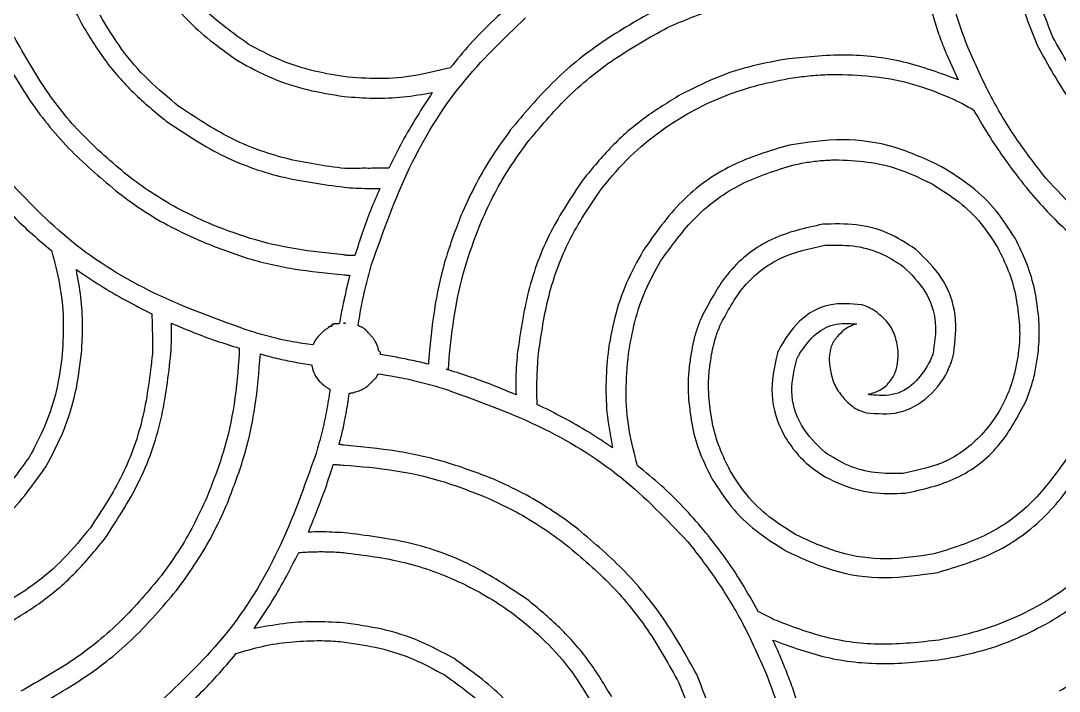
# Model space of a CAD drawing. Extents: x 0 to 371, y 0 to 260.
# Drawn here: x 171.87 to 214.87, y 94.83 to 122.59 of the extents above; entities that cross this region are included whole.
import ezdxf

# ---------------------------------------------------------------- set-up
doc = ezdxf.new("R2010")
doc.units = 0
doc.layers.add('Layer_1', color=7, linetype='CONTINUOUS')

msp = doc.modelspace()

# ---------------------------------------------------------------- linework, layer by layer
at = {"layer": 'Layer_1', "color": 7}
for points in [[(210.211456, 121.179373), (210.687912, 120.147395)], [(185.261041, 111.045625), (185.261041, 111.07198)], [(185.314268, 110.066873), (185.234686, 110.066873)], [(184.388226, 109.722709), (184.255934, 109.590417)], [(184.705519, 109.960937), (184.731875, 109.960937)], [(184.758746, 110.013647), (184.785101, 110.013647), (184.785101, 110.013647)], [(184.785101, 110.013647), (184.811456, 110.013647)], [(184.943748, 110.040002), (184.891037, 110.040002), (184.864166, 110.040002)], [(184.996458, 110.040002), (184.970103, 110.040002)], [(185.869789, 109.960937), (185.843434, 109.960937)], [(186.240309, 109.696353), (186.160728, 109.775419)], [(180.922287, 109.034895), (180.922287, 108.823022)], [(186.769476, 108.770312), (186.769476, 108.823022)], [(208.200726, 108.796667), (208.200726, 108.928959)], [(186.583958, 107.817915), (186.663539, 107.976562), (186.663539, 107.976562)], [(186.240309, 107.47375), (186.266664, 107.500105), (186.346246, 107.579687)], [(186.451666, 107.685623), (186.531248, 107.764689)], [(185.472914, 107.156457), (185.499269, 107.156457)]]:
    msp.add_lwpolyline(points, dxfattribs=at)
for points in [[(205.901123, 120.371672)], [(205.751779, 116.835452)], [(178.117291, 110.066873)], [(185.294114, 110.077726)], [(184.641959, 109.909777)], [(184.720505, 109.955253)], [(184.799571, 110.026567)], [(181.795103, 108.796667)], [(189.494375, 108.161564)], [(184.811456, 104.219169)], [(184.308644, 100.608019)], [(184.149482, 96.92349)]]:
    msp.add_lwpolyline(points, close=True, dxfattribs=at)
for points, knots in [([(212.777708, 132.50323), (212.5971, 131.241141), (212.237427, 128.727741), (212.622788, 124.958253), (213.527897, 122.665202), (213.968333, 121.549377)], [0, 0, 0, 0, 3.817741, 7.602876, 11.19059, 11.19059, 11.19059, 11.19059]), ([(214.603436, 121.919897), (214.175409, 123.022584), (213.294102, 125.293021), (212.973909, 129.023116), (213.371893, 131.499637), (213.571458, 132.741458)], [0, 0, 0, 0, 3.536436, 7.28153, 11.048228, 11.048228, 11.048228, 11.048228]), ([(176.529791, 126.973335), (176.771854, 126.156256), (177.254173, 124.528194), (178.794269, 122.411746), (180.188935, 121.41812), (180.895416, 120.91479)], [0, 0, 0, 0, 2.544135, 5.069289, 7.661578, 7.661578, 7.661578, 7.661578]), ([(181.292291, 121.628958), (180.649923, 122.08803), (179.377997, 122.997017), (177.977435, 124.931037), (177.524283, 126.415111), (177.297186, 127.158853)], [0, 0, 0, 0, 2.359118, 4.671187, 6.993908, 6.993908, 6.993908, 6.993908]), ([(211.084787, 121.496667), (210.879017, 122.051147), (210.459505, 123.181589), (210.040841, 124.985317), (209.89107, 126.231484), (209.814581, 126.867915)], [0, 0, 0, 0, 1.773057, 3.6148, 5.537175, 5.537175, 5.537175, 5.537175]), ([(172.931561, 126.761978), (173.026674, 126.263575), (173.216435, 125.269196), (173.698442, 123.824478), (174.157391, 122.924979), (174.38677, 122.475419)], [0, 0, 0, 0, 1.521336, 3.035266, 4.547924, 4.547924, 4.547924, 4.547924]), ([(198.649371, 122.316772), (199.31999, 122.603814), (200.694651, 123.192204), (202.938848, 123.675618), (204.488532, 123.760476), (205.274288, 123.803503)], [0, 0, 0, 0, 2.184858, 4.4786, 6.83788, 6.83788, 6.83788, 6.83788]), ([(192.299371, 123.375105), (191.984477, 123.100777), (191.349915, 122.547961), (190.46565, 121.636327), (189.924839, 120.979639), (189.653537, 120.650206)], [0, 0, 0, 0, 1.252549, 2.524089, 3.804093, 3.804093, 3.804093, 3.804093]), ([(198.252496, 123.084167), (197.464915, 122.645181), (195.901511, 121.773761), (193.829443, 120.075605), (192.699732, 118.725677), (192.140208, 118.057083)], [0, 0, 0, 0, 2.701966, 5.363601, 7.975465, 7.975465, 7.975465, 7.975465]), ([(209.497287, 123.34875), (209.562111, 123.09778), (209.690252, 122.60168), (209.929231, 121.877255), (210.117802, 121.41096), (210.211456, 121.179373)], [0, 0, 0, 0, 0.777492, 1.536895, 2.286196, 2.286196, 2.286196, 2.286196]), ([(178.435101, 119.035835), (177.997336, 119.393754), (177.128195, 120.104366), (176.02325, 121.385496), (175.444343, 122.340757), (175.154164, 122.819583)], [0, 0, 0, 0, 1.694336, 3.363942, 5.041931, 5.041931, 5.041931, 5.041931]), ([(186.398956, 112.500834), (186.880987, 113.861334), (187.814115, 116.495023), (189.949646, 120.013999), (191.851861, 121.831381), (192.775311, 122.713647)], [0, 0, 0, 0, 4.325799, 8.373986, 12.193383, 12.193383, 12.193383, 12.193383]), ([(174.38677, 122.475419), (174.698108, 121.962861), (175.319669, 120.93958), (176.513217, 119.577345), (177.439905, 118.812328), (177.905934, 118.427603)], [0, 0, 0, 0, 1.796894, 3.587356, 5.398685, 5.398685, 5.398685, 5.398685]), ([(192.828537, 117.527917), (193.361045, 118.168081), (194.434895, 119.459031), (196.416632, 121.066798), (197.902051, 121.898393), (198.649371, 122.316772)], [0, 0, 0, 0, 2.494016, 5.029417, 7.596492, 7.596492, 7.596492, 7.596492]), ([(176.3975, 116.099064), (175.758011, 116.636189), (174.471616, 117.716668), (172.858094, 119.692091), (172.026824, 121.17427), (171.608645, 121.919897)], [0, 0, 0, 0, 2.50184, 5.032695, 7.594725, 7.594725, 7.594725, 7.594725]), ([(219.392291, 116.099064), (218.752802, 116.636189), (217.466407, 117.716668), (215.852886, 119.692091), (215.021615, 121.17427), (214.603436, 121.919897)], [0, 0, 0, 0, 2.50184, 5.032695, 7.594725, 7.594725, 7.594725, 7.594725]), ([(170.894476, 121.576248), (171.333462, 120.788668), (172.204882, 119.225264), (173.903038, 117.153196), (175.252966, 116.023485), (175.921559, 115.46396)], [0, 0, 0, 0, 2.701966, 5.363601, 7.975465, 7.975465, 7.975465, 7.975465]), ([(185.234686, 120.279687), (184.775872, 120.359318), (183.856293, 120.51892), (182.52334, 120.965564), (181.701867, 121.408244), (181.292291, 121.628958)], [0, 0, 0, 0, 1.396029, 2.79799, 4.192053, 4.192053, 4.192053, 4.192053]), ([(214.312497, 116.072708), (213.887085, 116.623552), (213.032933, 117.729546), (211.94747, 119.548273), (211.374132, 120.843172), (211.084787, 121.496667)], [0, 0, 0, 0, 2.086879, 4.19008, 6.332929, 6.332929, 6.332929, 6.332929]), ([(213.968333, 121.549377), (214.407312, 120.761835), (215.278707, 119.19853), (216.97694, 117.126696), (218.326829, 115.997089), (218.995416, 115.437605)], [0, 0, 0, 0, 2.701851, 5.363294, 7.97507, 7.97507, 7.97507, 7.97507]), ([(180.895416, 120.91479), (181.348581, 120.671228), (182.255843, 120.183604), (183.73366, 119.703082), (184.751742, 119.540776), (185.261041, 119.459581)], [0, 0, 0, 0, 1.541296, 3.085767, 4.63181, 4.63181, 4.63181, 4.63181]), ([(203.490936, 120.993855), (202.992576, 120.898747), (201.998316, 120.709001), (200.553786, 120.226947), (199.654409, 119.768022), (199.204892, 119.538647)], [0, 0, 0, 0, 1.521205, 3.0349, 4.547437, 4.547437, 4.547437, 4.547437]), ([(210.687912, 120.147395), (209.941221, 120.423033), (208.431089, 120.980491), (205.971845, 121.268486), (204.327106, 121.086417), (203.490936, 120.993855)], [0, 0, 0, 0, 2.382509, 4.818465, 7.337572, 7.337572, 7.337572, 7.337572]), ([(189.653537, 120.650206), (189.172409, 120.528559), (188.210556, 120.285365), (186.719234, 120.157781), (185.729832, 120.239027), (185.234686, 120.279687)], [0, 0, 0, 0, 1.487392, 2.973535, 4.46235, 4.46235, 4.46235, 4.46235]), ([(195.844374, 115.543542), (196.201849, 115.982109), (196.911582, 116.852844), (198.19925, 117.945952), (199.536389, 118.813354), (200.902444, 119.458681), (202.25236, 119.92113), (203.183833, 120.107112), (203.649583, 120.200105)], [0, 0, 0, 0, 1.694336, 3.363942, 5.041931, 6.462934, 7.88643, 9.310004, 9.310004, 9.310004, 9.310004]), ([(203.649583, 120.200105), (203.901829, 120.23691), (204.402562, 120.309972), (205.154736, 120.367747), (205.653491, 120.37037), (205.901123, 120.371672)], [0, 0, 0, 0, 0.764628, 1.517857, 2.260617, 2.260617, 2.260617, 2.260617]), ([(205.901123, 120.371672), (206.434702, 120.343797), (207.490725, 120.28863), (209.037221, 119.949317), (209.9984, 119.551388), (210.476039, 119.353645)], [0, 0, 0, 0, 1.601448, 3.169478, 4.718378, 4.718378, 4.718378, 4.718378]), ([(185.261041, 119.459581), (185.668372, 119.427846), (186.482752, 119.364397), (187.70832, 119.416776), (188.511762, 119.551188), (188.912498, 119.618228)], [0, 0, 0, 0, 1.225051, 2.449256, 3.667467, 3.667467, 3.667467, 3.667467]), ([(188.912498, 119.618228), (188.695165, 119.287621), (188.257988, 118.622586), (187.653193, 117.582393), (187.294075, 116.859957), (187.113125, 116.495939)], [0, 0, 0, 0, 1.186835, 2.387384, 3.60669, 3.60669, 3.60669, 3.60669]), ([(199.204892, 119.538647), (198.692303, 119.227341), (197.668964, 118.605846), (196.306411, 117.412637), (195.541319, 116.485998), (195.156561, 116.019998)], [0, 0, 0, 0, 1.796934, 3.587419, 5.398736, 5.398736, 5.398736, 5.398736]), ([(210.476039, 119.353645), (210.571267, 119.307907), (210.761781, 119.216404), (211.040573, 119.059824), (211.227747, 118.956068), (211.322499, 118.903544)], [0, 0, 0, 0, 0.316841, 0.633879, 0.958911, 0.958911, 0.958911, 0.958911]), ([(185.287912, 116.469583), (184.466367, 116.583677), (182.82929, 116.811029), (180.486286, 117.67272), (179.117571, 118.5823), (178.435101, 119.035835)], [0, 0, 0, 0, 2.484451, 4.950719, 7.403415, 7.403415, 7.403415, 7.403415]), ([(211.322499, 118.903544), (211.549625, 118.512532), (212.002257, 117.733294), (212.765049, 116.621019), (213.321134, 115.919557), (213.598329, 115.569897)], [0, 0, 0, 0, 1.356262, 2.70286, 4.041263, 4.041263, 4.041263, 4.041263]), ([(177.905934, 118.427603), (178.634372, 117.942153), (180.096792, 116.967559), (182.613441, 116.051566), (184.374128, 115.819226), (185.261041, 115.702189)], [0, 0, 0, 0, 2.619892, 5.259724, 7.939254, 7.939254, 7.939254, 7.939254]), ([(192.140208, 118.057083), (191.888634, 117.709408), (191.379386, 117.005623), (190.714567, 115.872186), (190.342557, 115.071901), (190.155833, 114.67021)], [0, 0, 0, 0, 1.287007, 2.605232, 3.933695, 3.933695, 3.933695, 3.933695]), ([(190.949583, 114.300207), (191.125502, 114.682108), (191.475475, 115.441861), (192.104945, 116.522081), (192.588213, 117.193852), (192.828537, 117.527917)], [0, 0, 0, 0, 1.260981, 2.508592, 3.742754, 3.742754, 3.742754, 3.742754]), ([(203.702809, 117.448335), (202.884031, 117.206081), (201.252792, 116.723441), (199.129462, 115.18906), (198.142518, 113.789835), (197.643748, 113.08271)], [0, 0, 0, 0, 2.549794, 5.079918, 7.664968, 7.664968, 7.664968, 7.664968]), ([(209.999583, 116.549165), (209.355707, 116.852894), (208.060052, 117.464081), (205.875398, 117.76524), (204.432917, 117.554832), (203.702809, 117.448335)], [0, 0, 0, 0, 2.127579, 4.281279, 6.488593, 6.488593, 6.488593, 6.488593]), ([(198.357916, 112.633125), (198.821588, 113.274855), (199.737335, 114.542265), (201.664747, 115.948462), (203.145733, 116.401318), (203.887811, 116.62823)], [0, 0, 0, 0, 2.366487, 4.673792, 6.990994, 6.990994, 6.990994, 6.990994]), ([(203.887811, 116.62823), (204.094413, 116.67022), (204.505583, 116.753785), (205.129263, 116.823014), (205.544875, 116.831318), (205.751779, 116.835452)], [0, 0, 0, 0, 0.632289, 1.258348, 1.878993, 1.878993, 1.878993, 1.878993]), ([(205.751779, 116.835452), (206.201574, 116.811966), (207.096739, 116.765225), (208.405806, 116.427416), (209.204118, 116.031939), (209.602708, 115.83448)], [0, 0, 0, 0, 1.349252, 2.685235, 4.017437, 4.017437, 4.017437, 4.017437]), ([(213.042291, 113.585522), (212.793496, 113.973904), (212.28703, 114.764522), (211.243877, 115.768712), (210.419595, 116.285723), (209.999583, 116.549165)], [0, 0, 0, 0, 1.380479, 2.810201, 4.295596, 4.295596, 4.295596, 4.295596]), ([(181.424583, 109.722709), (180.064131, 110.206381), (177.431749, 111.142254), (173.92481, 113.282606), (172.114632, 115.180219), (171.238125, 116.099064)], [0, 0, 0, 0, 4.327075, 8.372602, 12.170448, 12.170448, 12.170448, 12.170448]), ([(179.625726, 114.220625), (179.24379, 114.396515), (178.483959, 114.746433), (177.403462, 115.37555), (176.731602, 115.858769), (176.3975, 116.099064)], [0, 0, 0, 0, 1.261043, 2.508744, 3.74294, 3.74294, 3.74294, 3.74294]), ([(187.113125, 116.495939), (186.902489, 116.49034), (186.487167, 116.479302), (185.878584, 116.486382), (185.48091, 116.475072), (185.287912, 116.469583)], [0, 0, 0, 0, 0.632081, 1.246304, 1.82548, 1.82548, 1.82548, 1.82548]), ([(185.261041, 115.702189), (185.422335, 115.687947), (185.748446, 115.659152), (186.243191, 115.649871), (186.575855, 115.64961), (186.743121, 115.649478)], [0, 0, 0, 0, 0.485622, 0.981857, 1.483696, 1.483696, 1.483696, 1.483696]), ([(195.156561, 116.019998), (194.677866, 115.306501), (193.71473, 113.870943), (192.803058, 111.399722), (192.556011, 109.668206), (192.431662, 108.796667)], [0, 0, 0, 0, 2.57145, 5.173763, 7.81106, 7.81106, 7.81106, 7.81106]), ([(209.602708, 115.83448), (209.980538, 115.599103), (210.720991, 115.137823), (211.656599, 114.241628), (212.107354, 113.534822), (212.328122, 113.188647)], [0, 0, 0, 0, 1.333712, 2.613745, 3.842465, 3.842465, 3.842465, 3.842465]), ([(224.419374, 109.722709), (223.060095, 110.206031), (220.435706, 111.139191), (216.948281, 113.26534), (215.169755, 115.159645), (214.312497, 116.072708)], [0, 0, 0, 0, 4.323942, 8.348332, 12.093101, 12.093101, 12.093101, 12.093101]), ([(170.603538, 115.569897), (170.858054, 115.274693), (171.370279, 114.680586), (172.222326, 113.851809), (172.834327, 113.340806), (173.143434, 113.08271)], [0, 0, 0, 0, 1.168937, 2.352526, 3.560394, 3.560394, 3.560394, 3.560394]), ([(175.921559, 115.46396), (176.268442, 115.207356), (176.967936, 114.68991), (178.10686, 114.033126), (178.90648, 113.664599), (179.307916, 113.479585)], [0, 0, 0, 0, 1.293676, 2.60872, 3.93451, 3.93451, 3.93451, 3.93451]), ([(186.743121, 115.649478), (186.613888, 115.353724), (186.352789, 114.756188), (186.009119, 113.828545), (185.811188, 113.19273), (185.711143, 112.871353)], [0, 0, 0, 0, 0.968143, 1.956017, 2.965688, 2.965688, 2.965688, 2.965688]), ([(193.304478, 108.796667), (193.423869, 109.608711), (193.661257, 111.223307), (194.503151, 113.532596), (195.3991, 114.875925), (195.844374, 115.543542)], [0, 0, 0, 0, 2.45932, 4.88989, 7.291338, 7.291338, 7.291338, 7.291338]), ([(213.598329, 115.569897), (213.852846, 115.274693), (214.36507, 114.680586), (215.217117, 113.851809), (215.829118, 113.340806), (216.138225, 113.08271)], [0, 0, 0, 0, 1.168937, 2.352526, 3.560394, 3.560394, 3.560394, 3.560394]), ([(190.155833, 114.67021), (189.92026, 114.061982), (189.442549, 112.828573), (188.993132, 110.860538), (188.851846, 109.508556), (188.780206, 108.823022)], [0, 0, 0, 0, 1.954953, 3.964393, 6.031377, 6.031377, 6.031377, 6.031377]), ([(185.234686, 112.897709), (184.573867, 112.967807), (183.272015, 113.105904), (181.381845, 113.530297), (180.203562, 113.993479), (179.625726, 114.220625)], [0, 0, 0, 0, 1.993065, 3.926454, 5.787037, 5.787037, 5.787037, 5.787037]), ([(189.626666, 108.796667), (189.698383, 109.440789), (189.840097, 110.713588), (190.278767, 112.563635), (190.728175, 113.727039), (190.949583, 114.300207)], [0, 0, 0, 0, 1.943386, 3.84017, 5.682105, 5.682105, 5.682105, 5.682105]), ([(205.078436, 114.167915), (204.353923, 114.00947), (202.91217, 113.69417), (201.087513, 112.286612), (200.399477, 110.970498), (200.051353, 110.304586)], [0, 0, 0, 0, 2.206894, 4.391638, 6.62917, 6.62917, 6.62917, 6.62917]), ([(208.914894, 113.135937), (208.541134, 113.377973), (207.789255, 113.864868), (206.451522, 114.206771), (205.540344, 114.180986), (205.078436, 114.167915)], [0, 0, 0, 0, 1.329611, 2.674722, 4.057669, 4.057669, 4.057669, 4.057669]), ([(214.021559, 110.27823), (213.977803, 110.662097), (213.890469, 111.428266), (213.553059, 112.543737), (213.213026, 113.237284), (213.042291, 113.585522)], [0, 0, 0, 0, 1.157468, 2.310219, 3.472746, 3.472746, 3.472746, 3.472746]), ([(173.143434, 113.08271), (173.266849, 112.616923), (173.514023, 111.684047), (173.667152, 110.239527), (173.617688, 109.27679), (173.59302, 108.796667)], [0, 0, 0, 0, 1.444352, 2.892737, 4.333651, 4.333651, 4.333651, 4.333651]), ([(179.307916, 113.479585), (179.922908, 113.234949), (181.175417, 112.736715), (183.180916, 112.275768), (184.562316, 112.144168), (185.261041, 112.077603)], [0, 0, 0, 0, 1.983616, 4.039886, 6.144507, 6.144507, 6.144507, 6.144507]), ([(197.643748, 113.08271), (197.399658, 112.640833), (196.912172, 111.758336), (196.440036, 110.314906), (196.168069, 108.895091), (196.078754, 107.51901), (196.129018, 106.203296), (196.291826, 105.34053), (196.373541, 104.907498)], [0, 0, 0, 0, 1.511541, 3.018784, 4.532059, 5.838216, 7.148624, 8.469087, 8.469087, 8.469087, 8.469087]), ([(200.818747, 109.960937), (201.121717, 110.537029), (201.719628, 111.673951), (203.290086, 112.896437), (204.534504, 113.161683), (205.158017, 113.294584)], [0, 0, 0, 0, 1.939308, 3.827231, 5.723082, 5.723082, 5.723082, 5.723082]), ([(205.158017, 113.294584), (205.549879, 113.304016), (206.322539, 113.322616), (207.455677, 113.033481), (208.094642, 112.624457), (208.412083, 112.421252)], [0, 0, 0, 0, 1.173205, 2.313288, 3.43889, 3.43889, 3.43889, 3.43889]), ([(210.502394, 108.823022), (210.560713, 109.350122), (210.678472, 110.414448), (210.10294, 111.999209), (209.313615, 112.754439), (208.914894, 113.135937)], [0, 0, 0, 0, 1.577662, 3.185635, 4.827022, 4.827022, 4.827022, 4.827022]), ([(212.328122, 113.188647), (212.481297, 112.877685), (212.786029, 112.259046), (213.081923, 111.258181), (213.161408, 110.571488), (213.201454, 110.22552)], [0, 0, 0, 0, 1.03879, 2.066605, 3.11024, 3.11024, 3.11024, 3.11024]), ([(185.711143, 112.871353), (185.658216, 112.87141), (185.5523, 112.871523), (185.392953, 112.87641), (185.28754, 112.890596), (185.234686, 112.897709)], [0, 0, 0, 0, 0.158806, 0.317802, 0.47769, 0.47769, 0.47769, 0.47769]), ([(174.38677, 108.823022), (174.409818, 109.210588), (174.455824, 109.984216), (174.381506, 111.146899), (174.244124, 111.908196), (174.175413, 112.28896)], [0, 0, 0, 0, 1.164036, 2.323554, 3.483782, 3.483782, 3.483782, 3.483782]), ([(174.175413, 112.28896), (174.501897, 112.069215), (175.163481, 111.623924), (176.203585, 111.010077), (176.931083, 110.646642), (177.297186, 110.463748)], [0, 0, 0, 0, 1.180529, 2.392212, 3.619687, 3.619687, 3.619687, 3.619687]), ([(185.843434, 109.960937), (185.885723, 110.243843), (185.970798, 110.812974), (186.167892, 111.658446), (186.321686, 112.21913), (186.398956, 112.500834)], [0, 0, 0, 0, 0.857836, 1.725739, 2.602112, 2.602112, 2.602112, 2.602112]), ([(197.034999, 108.796667), (197.112698, 109.24425), (197.268022, 110.138999), (197.701494, 111.438554), (198.139081, 112.234885), (198.357916, 112.633125)], [0, 0, 0, 0, 1.361992, 2.72271, 4.08394, 4.08394, 4.08394, 4.08394]), ([(208.412083, 112.421252), (208.740596, 112.0965), (209.39338, 111.451189), (209.848201, 110.102903), (209.701919, 109.211255), (209.629579, 108.770312)], [0, 0, 0, 0, 1.374335, 2.730929, 4.058141, 4.058141, 4.058141, 4.058141]), ([(185.261041, 112.077603), (185.287349, 112.070496), (185.339373, 112.056442), (185.419808, 112.051395), (185.472816, 112.051297), (185.499269, 112.051248)], [0, 0, 0, 0, 0.081549, 0.161265, 0.240673, 0.240673, 0.240673, 0.240673]), ([(185.499269, 112.051248), (185.467224, 111.943198), (185.402449, 111.724793), (185.335178, 111.386537), (185.285888, 111.159881), (185.261041, 111.045625)], [0, 0, 0, 0, 0.337921, 0.683047, 1.033869, 1.033869, 1.033869, 1.033869]), ([(185.261041, 111.07198), (185.236434, 110.959798), (185.187797, 110.738074), (185.128514, 110.402454), (185.093615, 110.17927), (185.076039, 110.066873)], [0, 0, 0, 0, 0.344516, 0.680921, 1.022214, 1.022214, 1.022214, 1.022214]), ([(206.692291, 110.833752), (206.234287, 110.873897), (205.307058, 110.955172), (203.993298, 110.21629), (203.50451, 109.384048), (203.252708, 108.955314)], [0, 0, 0, 0, 1.356337, 2.745907, 4.222353, 4.222353, 4.222353, 4.222353]), ([(207.248329, 110.569169), (207.191051, 110.604763), (207.073651, 110.677719), (206.887947, 110.768209), (206.756541, 110.812229), (206.692291, 110.833752)], [0, 0, 0, 0, 0.202266, 0.414576, 0.617704, 0.617704, 0.617704, 0.617704]), ([(208.200726, 108.928959), (208.163971, 109.15516), (208.092543, 109.594754), (207.750146, 110.174378), (207.414306, 110.438591), (207.248329, 110.569169)], [0, 0, 0, 0, 0.68361, 1.328513, 1.958661, 1.958661, 1.958661, 1.958661]), ([(177.297186, 110.463748), (177.304301, 110.278545), (177.318527, 109.908213), (177.323365, 109.352367), (177.323483, 108.981891), (177.323541, 108.796667)], [0, 0, 0, 0, 0.555989, 1.111756, 1.667435, 1.667435, 1.667435, 1.667435]), ([(178.090936, 108.823022), (178.098059, 108.957922), (178.112506, 109.231536), (178.117088, 109.64637), (178.117223, 109.926066), (178.117291, 110.066873)], [0, 0, 0, 0, 0.405221, 0.8219, 1.244335, 1.244335, 1.244335, 1.244335]), ([(178.117291, 110.066873), (178.419422, 109.93793), (179.026472, 109.678854), (179.962297, 109.33366), (180.600571, 109.135019), (180.922287, 109.034895)], [0, 0, 0, 0, 0.985399, 1.979893, 2.990599, 2.990599, 2.990599, 2.990599]), ([(185.076039, 110.066873), (185.067, 110.065097), (185.048218, 110.061406), (185.024279, 110.04547), (185.005498, 110.041779), (184.996458, 110.040002)], [0, 0, 0, 0, 0.027412, 0.056953, 0.084365, 0.084365, 0.084365, 0.084365]), ([(185.234686, 110.066873), (185.241359, 110.067783), (185.254887, 110.069628), (185.273757, 110.077931), (185.287424, 110.077794), (185.294114, 110.077726)], [0, 0, 0, 0, 0.020149, 0.040847, 0.060698, 0.060698, 0.060698, 0.060698]), ([(185.294114, 110.077726), (185.296373, 110.07718), (185.301101, 110.076035), (185.308068, 110.072431), (185.312115, 110.068803), (185.314268, 110.066873)], [0, 0, 0, 0, 0.006958, 0.014564, 0.023215, 0.023215, 0.023215, 0.023215]), ([(200.051353, 110.304586), (199.986101, 110.144378), (199.85606, 109.825101), (199.718658, 109.327494), (199.658227, 108.990767), (199.628122, 108.823022)], [0, 0, 0, 0, 0.518626, 1.033569, 1.544746, 1.544746, 1.544746, 1.544746]), ([(204.126039, 108.823022), (204.304807, 109.077132), (204.662962, 109.586234), (205.513478, 110.107188), (206.155633, 110.062593), (206.480934, 110.040002)], [0, 0, 0, 0, 0.929904, 1.863034, 2.821039, 2.821039, 2.821039, 2.821039]), ([(213.201454, 110.22552), (213.213906, 110.06718), (213.238641, 109.75266), (213.222358, 109.283526), (213.190393, 108.975414), (213.174583, 108.823022)], [0, 0, 0, 0, 0.476166, 0.945834, 1.405464, 1.405464, 1.405464, 1.405464]), ([(213.995204, 108.823022), (214.009388, 108.981977), (214.037893, 109.301398), (214.042392, 109.787511), (214.02856, 110.113326), (214.021559, 110.27823)], [0, 0, 0, 0, 0.478603, 0.961761, 1.456911, 1.456911, 1.456911, 1.456911]), ([(183.964996, 109.167187), (183.682165, 109.207859), (183.113261, 109.289671), (182.264573, 109.475841), (181.705938, 109.64002), (181.424583, 109.722709)], [0, 0, 0, 0, 0.857041, 1.723912, 2.603523, 2.603523, 2.603523, 2.603523]), ([(184.731875, 109.960937), (184.731003, 109.960804), (184.72937, 109.960554), (184.727856, 109.95882), (184.722092, 109.956343), (184.738998, 109.960977), (184.74548, 109.96012), (184.769996, 109.963737), (184.739456, 109.941858), (184.726649, 109.935447), (184.701833, 109.92845), (184.707138, 109.944887), (184.711696, 109.951009), (184.726656, 109.958519), (184.705569, 109.94582), (184.697073, 109.936427), (184.676035, 109.937155), (184.666277, 109.921036), (184.653485, 109.912326), (184.628813, 109.907758), (184.602408, 109.879102), (184.562079, 109.852511), (184.517338, 109.82762), (184.472973, 109.797346), (184.435859, 109.753843), (184.404169, 109.733129), (184.388226, 109.722709)], [0, 0, 0, 0, 0.002528, 0.004739, 0.007026, 0.017347, 0.028552, 0.040315, 0.067388, 0.082838, 0.10254, 0.112645, 0.121049, 0.129801, 0.144671, 0.159505, 0.17682, 0.197974, 0.211529, 0.222304, 0.271971, 0.321434, 0.36846, 0.425321, 0.481486, 0.538347, 0.538347, 0.538347, 0.538347]), ([(184.641959, 109.909777), (184.646269, 109.912733), (184.654872, 109.918632), (184.664451, 109.926928), (184.688577, 109.937308), (184.65728, 109.934538), (184.646335, 109.926509), (184.616504, 109.906155), (184.632632, 109.907971), (184.637463, 109.908908), (184.640505, 109.909496), (184.641959, 109.909777)], [0, 0, 0, 0, 0.015207, 0.03035, 0.044749, 0.064324, 0.079664, 0.106732, 0.113209, 0.11801, 0.122403, 0.122403, 0.122403, 0.122403]), ([(184.811456, 110.013647), (184.800685, 110.006387), (184.778336, 109.991323), (184.738639, 109.983261), (184.716291, 109.968197), (184.705519, 109.960937)], [0, 0, 0, 0, 0.038651, 0.080194, 0.118845, 0.118845, 0.118845, 0.118845]), ([(184.720505, 109.955253), (184.721079, 109.955569), (184.722226, 109.9562), (184.723524, 109.957111), (184.726767, 109.95821), (184.72354, 109.957096), (184.722274, 109.956132), (184.721094, 109.955546), (184.720505, 109.955253)], [0, 0, 0, 0, 0.001894, 0.003791, 0.005792, 0.007772, 0.009679, 0.01158, 0.01158, 0.01158, 0.01158]), ([(184.785101, 110.013647), (184.787134, 110.015627), (184.790573, 110.018978), (184.795009, 110.022815), (184.804654, 110.030294), (184.782688, 110.01895), (184.772674, 110.015432), (184.763231, 110.014222), (184.758746, 110.013647)], [0, 0, 0, 0, 0.008321, 0.014079, 0.019406, 0.035298, 0.049558, 0.062457, 0.062457, 0.062457, 0.062457]), ([(184.864166, 110.040002), (184.859174, 110.039773), (184.849865, 110.039346), (184.836984, 110.035402), (184.821328, 110.031498), (184.807813, 110.020703), (184.793883, 110.015805), (184.786987, 110.01411), (184.785101, 110.013647)], [0, 0, 0, 0, 0.014918, 0.027815, 0.040307, 0.062921, 0.078405, 0.084233, 0.084233, 0.084233, 0.084233]), ([(184.799571, 110.026567), (184.802153, 110.027306), (184.807618, 110.028869), (184.816123, 110.030018), (184.823918, 110.030643), (184.829141, 110.034386), (184.833467, 110.036261), (184.843099, 110.043382), (184.820598, 110.038785), (184.810218, 110.035233), (184.803214, 110.029532), (184.799571, 110.026567)], [0, 0, 0, 0, 0.008038, 0.01701, 0.025866, 0.030876, 0.035575, 0.041256, 0.057178, 0.069526, 0.08291, 0.08291, 0.08291, 0.08291]), ([(184.970103, 110.040002), (184.96379, 110.039675), (184.954564, 110.039196), (184.942567, 110.023731), (184.94332, 110.034112), (184.943748, 110.040002)], [0, 0, 0, 0, 0.0195, 0.028497, 0.040294, 0.040294, 0.040294, 0.040294]), ([(186.002081, 109.907711), (185.98638, 109.909248), (185.955637, 109.912259), (185.913521, 109.936977), (185.885134, 109.95253), (185.869789, 109.960937)], [0, 0, 0, 0, 0.046733, 0.091501, 0.144175, 0.144175, 0.144175, 0.144175]), ([(186.160728, 109.775419), (186.158922, 109.7826), (186.155075, 109.7979), (186.130062, 109.809612), (186.106191, 109.829428), (186.08009, 109.856713), (186.045209, 109.884273), (186.017411, 109.899379), (186.002081, 109.907711)], [0, 0, 0, 0, 0.021163, 0.045091, 0.077242, 0.115323, 0.157815, 0.210066, 0.210066, 0.210066, 0.210066]), ([(186.266664, 109.669998), (186.259741, 109.671248), (186.247785, 109.673408), (186.24122, 109.68705), (186.240532, 109.694077), (186.240309, 109.696353)], [0, 0, 0, 0, 0.019808, 0.034209, 0.041108, 0.041108, 0.041108, 0.041108]), ([(186.531248, 109.352189), (186.504638, 109.38762), (186.45068, 109.459465), (186.364523, 109.567368), (186.299872, 109.635172), (186.266664, 109.669998)], [0, 0, 0, 0, 0.132946, 0.269579, 0.413872, 0.413872, 0.413872, 0.413872]), ([(200.474583, 108.770312), (200.50267, 108.908837), (200.558087, 109.182157), (200.669033, 109.581661), (200.769153, 109.835297), (200.818747, 109.960937)], [0, 0, 0, 0, 0.424009, 0.8366, 1.2416, 1.2416, 1.2416, 1.2416]), ([(206.480934, 110.040002), (206.369767, 110.003203), (206.147325, 109.929568), (205.863394, 109.718268), (205.710101, 109.54446), (205.633958, 109.458125)], [0, 0, 0, 0, 0.349447, 0.699231, 1.044459, 1.044459, 1.044459, 1.044459]), ([(184.255934, 109.590417), (184.21511, 109.55153), (184.132518, 109.472857), (184.043693, 109.323415), (183.991444, 109.219691), (183.964996, 109.167187)], [0, 0, 0, 0, 0.168378, 0.340647, 0.517242, 0.517242, 0.517242, 0.517242]), ([(186.689894, 108.928959), (186.679544, 108.979623), (186.659253, 109.078945), (186.60474, 109.221183), (186.555851, 109.308331), (186.531248, 109.352189)], [0, 0, 0, 0, 0.154947, 0.303756, 0.454516, 0.454516, 0.454516, 0.454516]), ([(205.633958, 109.458125), (205.586496, 109.395309), (205.492945, 109.271494), (205.405516, 109.052556), (205.38151, 108.900096), (205.369374, 108.823022)], [0, 0, 0, 0, 0.235411, 0.464016, 0.697737, 0.697737, 0.697737, 0.697737]), ([(173.59302, 108.796667), (173.526101, 108.296084), (173.392285, 107.295085), (172.927088, 105.845331), (172.453726, 104.955089), (172.217393, 104.510623)], [0, 0, 0, 0, 1.513325, 3.026145, 4.534517, 4.534517, 4.534517, 4.534517]), ([(172.905206, 104.113748), (173.164405, 104.601803), (173.682783, 105.577874), (174.181664, 107.172692), (174.318286, 108.271987), (174.38677, 108.823022)], [0, 0, 0, 0, 1.655627, 3.311125, 4.974999, 4.974999, 4.974999, 4.974999]), ([(177.323541, 108.796667), (177.22374, 107.931942), (177.025274, 106.212328), (176.165784, 103.746511), (175.225237, 102.313278), (174.757289, 101.600207)], [0, 0, 0, 0, 2.607258, 5.184858, 7.737083, 7.737083, 7.737083, 7.737083]), ([(175.339166, 101.12375), (175.840304, 101.889116), (176.845796, 103.424758), (177.777581, 106.05952), (177.986101, 107.89847), (178.090936, 108.823022)], [0, 0, 0, 0, 2.738161, 5.49389, 8.280221, 8.280221, 8.280221, 8.280221]), ([(180.922287, 108.823022), (180.864782, 108.120171), (180.751445, 106.73494), (180.307859, 104.719602), (179.815186, 103.462688), (179.5725, 102.843542)], [0, 0, 0, 0, 2.114459, 4.167329, 6.160255, 6.160255, 6.160255, 6.160255]), ([(180.393121, 102.526248), (180.644716, 103.176311), (181.156371, 104.498309), (181.617858, 106.611), (181.735586, 108.062741), (181.795103, 108.796667)], [0, 0, 0, 0, 2.089056, 4.248405, 6.456223, 6.456223, 6.456223, 6.456223]), ([(181.795103, 108.796667), (182.026265, 108.731254), (182.489209, 108.600253), (183.197733, 108.45855), (183.673708, 108.384245), (183.911769, 108.347082)], [0, 0, 0, 0, 0.720478, 1.442882, 2.165737, 2.165737, 2.165737, 2.165737]), ([(186.769476, 108.823022), (186.767138, 108.832498), (186.761345, 108.855976), (186.728964, 108.889041), (186.704496, 108.91404), (186.689894, 108.928959)], [0, 0, 0, 0, 0.028863, 0.071509, 0.134625, 0.134625, 0.134625, 0.134625]), ([(188.780206, 108.823022), (188.778641, 108.772363), (188.775568, 108.672887), (188.758489, 108.523572), (188.755416, 108.424096), (188.753851, 108.373437)], [0, 0, 0, 0, 0.151991, 0.298453, 0.450443, 0.450443, 0.450443, 0.450443]), ([(189.576022, 108.136243), (189.582528, 108.212114), (189.595365, 108.361824), (189.605215, 108.582483), (189.619634, 108.726449), (189.626666, 108.796667)], [0, 0, 0, 0, 0.22843, 0.450745, 0.662413, 0.662413, 0.662413, 0.662413]), ([(192.431662, 108.796667), (192.41581, 108.611235), (192.383975, 108.238851), (192.362424, 107.673658), (192.373063, 107.294647), (192.378436, 107.10323)], [0, 0, 0, 0, 0.558305, 1.121186, 1.695539, 1.695539, 1.695539, 1.695539]), ([(193.251767, 106.706355), (193.24637, 106.94187), (193.235662, 107.409057), (193.256917, 108.106408), (193.288661, 108.567116), (193.304478, 108.796667)], [0, 0, 0, 0, 0.706631, 1.40173, 2.091998, 2.091998, 2.091998, 2.091998]), ([(197.405519, 104.166459), (197.276742, 104.667558), (197.018539, 105.672278), (196.89214, 107.23667), (196.987281, 108.275587), (197.034999, 108.796667)], [0, 0, 0, 0, 1.550462, 3.108724, 4.676749, 4.676749, 4.676749, 4.676749]), ([(199.628122, 108.823022), (199.596404, 108.617656), (199.532315, 108.202705), (199.490141, 107.565141), (199.511412, 107.135728), (199.522186, 106.918228)], [0, 0, 0, 0, 0.623305, 1.259418, 1.912297, 1.912297, 1.912297, 1.912297]), ([(203.199997, 108.823022), (203.074258, 108.250865), (202.820962, 107.098278), (203.388932, 105.349188), (204.473554, 104.08149), (205.796195, 103.361354), (207.114395, 102.990726), (208.028506, 103.015826), (208.491664, 103.028544)], [0, 0, 0, 0, 1.731203, 3.487438, 5.285215, 6.609014, 7.955642, 9.338713, 9.338713, 9.338713, 9.338713]), ([(203.252708, 108.955314), (203.245472, 108.944184), (203.229432, 108.919512), (203.220589, 108.871906), (203.207183, 108.840081), (203.199997, 108.823022)], [0, 0, 0, 0, 0.039476, 0.087505, 0.142997, 0.142997, 0.142997, 0.142997]), ([(204.020103, 108.63802), (204.036077, 108.657331), (204.067752, 108.695623), (204.097465, 108.761029), (204.116878, 108.803146), (204.126039, 108.823022)], [0, 0, 0, 0, 0.074841, 0.148401, 0.214136, 0.214136, 0.214136, 0.214136]), ([(205.369374, 108.823022), (205.362264, 108.787882), (205.34814, 108.718077), (205.343177, 108.611531), (205.343072, 108.540977), (205.343019, 108.505728)], [0, 0, 0, 0, 0.107401, 0.213354, 0.319138, 0.319138, 0.319138, 0.319138]), ([(206.877809, 106.362707), (207.337864, 106.321716), (208.269248, 106.238729), (209.550598, 106.990968), (210.166053, 107.842921), (210.391289, 108.427022), (210.450983, 108.621961), (210.484989, 108.754953), (210.502394, 108.823022)], [0, 0, 0, 0, 1.356337, 2.745907, 4.222353, 4.421742, 4.622772, 4.833539, 4.833539, 4.833539, 4.833539]), ([(207.697914, 107.47375), (207.805973, 107.593758), (208.023851, 107.835729), (208.172969, 108.310811), (208.19148, 108.634829), (208.200726, 108.796667)], [0, 0, 0, 0, 0.479683, 0.967182, 1.45365, 1.45365, 1.45365, 1.45365]), ([(213.174583, 108.823022), (213.145087, 108.63362), (213.086835, 108.259574), (212.944405, 107.710898), (212.609788, 106.745373), (211.823289, 105.480347), (210.286767, 104.244691), (209.03785, 103.981191), (208.412083, 103.849165)], [0, 0, 0, 0, 0.574762, 1.135089, 1.697845, 3.637153, 5.525076, 7.420927, 7.420927, 7.420927, 7.420927]), ([(213.518747, 106.891873), (213.592997, 107.098744), (213.742366, 107.514909), (213.899854, 108.162167), (213.963404, 108.602618), (213.995204, 108.823022)], [0, 0, 0, 0, 0.659073, 1.325861, 1.993726, 1.993726, 1.993726, 1.993726]), ([(183.911769, 108.347082), (183.937712, 108.236574), (183.989064, 108.017826), (184.167361, 107.725805), (184.331953, 107.57554), (184.414581, 107.500105)], [0, 0, 0, 0, 0.339026, 0.671095, 1.005852, 1.005852, 1.005852, 1.005852]), ([(188.753851, 108.373437), (188.533615, 108.424538), (188.094337, 108.526462), (187.432605, 108.658893), (186.990164, 108.733232), (186.769476, 108.770312)], [0, 0, 0, 0, 0.678238, 1.352795, 2.024117, 2.024117, 2.024117, 2.024117]), ([(200.369162, 106.918228), (200.35835, 107.127257), (200.336912, 107.541704), (200.379678, 108.161664), (200.442966, 108.567546), (200.474583, 108.770312)], [0, 0, 0, 0, 0.62747, 1.244106, 1.859682, 1.859682, 1.859682, 1.859682]), ([(205.158017, 104.72198), (204.803368, 105.071996), (204.100346, 105.765831), (203.667727, 107.240463), (203.903871, 108.177034), (204.020103, 108.63802)], [0, 0, 0, 0, 1.480055, 2.933911, 4.343136, 4.343136, 4.343136, 4.343136]), ([(205.343019, 108.505728), (205.366215, 108.301224), (205.412779, 107.890685), (205.648556, 107.305486), (205.921696, 106.993833), (206.057704, 106.838647)], [0, 0, 0, 0, 0.616292, 1.237194, 1.853007, 1.853007, 1.853007, 1.853007]), ([(209.523642, 108.505728), (209.351534, 108.214675), (209.005375, 107.62928), (208.092145, 107.020146), (207.390259, 107.075386), (207.036456, 107.10323)], [0, 0, 0, 0, 1.011101, 2.033623, 3.072952, 3.072952, 3.072952, 3.072952]), ([(209.629579, 108.770312), (209.618777, 108.74144), (209.596277, 108.6813), (209.556944, 108.59474), (209.534444, 108.5346), (209.523642, 108.505728)], [0, 0, 0, 0, 0.092457, 0.192584, 0.28504, 0.28504, 0.28504, 0.28504]), ([(186.663539, 107.976562), (186.95504, 107.928769), (187.540663, 107.832754), (188.415885, 107.64156), (188.992772, 107.476975), (189.283017, 107.394169)], [0, 0, 0, 0, 0.886111, 1.780192, 2.685512, 2.685512, 2.685512, 2.685512]), ([(189.494375, 108.161564), (189.499741, 108.161218), (189.510693, 108.160512), (189.52381, 108.157034), (189.549813, 108.143179), (189.523173, 108.152774), (189.510471, 108.156642), (189.499747, 108.159921), (189.494375, 108.161564)], [0, 0, 0, 0, 0.015557, 0.031752, 0.049397, 0.06565, 0.081845, 0.098105, 0.098105, 0.098105, 0.098105]), ([(192.378436, 107.10323), (192.075822, 107.230278), (191.46733, 107.485744), (190.534691, 107.837134), (189.896988, 108.0361), (189.576022, 108.136243)], [0, 0, 0, 0, 0.984598, 1.979815, 2.988316, 2.988316, 2.988316, 2.988316]), ([(184.414581, 107.500105), (184.432538, 107.48948), (184.469404, 107.467667), (184.518085, 107.426014), (184.565939, 107.401438), (184.598559, 107.373896), (184.625559, 107.360651), (184.653122, 107.350641), (184.653441, 107.332012), (184.660413, 107.318578), (184.672288, 107.316378), (184.679164, 107.315103)], [0, 0, 0, 0, 0.062524, 0.128366, 0.19089, 0.223828, 0.253674, 0.286612, 0.293511, 0.307912, 0.32772, 0.32772, 0.32772, 0.32772]), ([(186.346246, 107.579687), (186.353348, 107.581551), (186.36848, 107.585522), (186.380719, 107.609417), (186.393047, 107.63431), (186.421955, 107.637476), (186.432367, 107.663822), (186.444637, 107.677683), (186.451666, 107.685623)], [0, 0, 0, 0, 0.021039, 0.044824, 0.076893, 0.097982, 0.121971, 0.154147, 0.154147, 0.154147, 0.154147]), ([(186.531248, 107.764689), (186.539258, 107.771657), (186.55323, 107.783811), (186.578317, 107.795417), (186.582156, 107.810728), (186.583958, 107.817915)], [0, 0, 0, 0, 0.032151, 0.056079, 0.077242, 0.077242, 0.077242, 0.077242]), ([(184.679164, 107.315103), (184.631593, 107.017383), (184.536648, 106.423171), (184.345307, 105.539131), (184.180129, 104.959814), (184.097287, 104.66927)], [0, 0, 0, 0, 0.904414, 1.805094, 2.711298, 2.711298, 2.711298, 2.711298]), ([(185.049684, 105.03979), (185.07605, 105.136703), (185.128644, 105.330029), (185.202598, 105.620267), (185.27008, 105.953882), (185.339126, 106.326912), (185.415403, 106.740678), (185.453685, 107.017439), (185.472914, 107.156457)], [0, 0, 0, 0, 0.301317, 0.601076, 0.898296, 1.322173, 1.739285, 2.160255, 2.160255, 2.160255, 2.160255]), ([(185.499269, 107.156457), (185.510025, 107.163531), (185.532002, 107.177987), (185.569806, 107.182937), (185.603281, 107.181068), (185.632971, 107.188521), (185.657012, 107.203734), (185.675755, 107.2074), (185.684787, 107.209167)], [0, 0, 0, 0, 0.038178, 0.078011, 0.11137, 0.138748, 0.168181, 0.195559, 0.195559, 0.195559, 0.195559]), ([(185.684787, 107.209167), (185.752931, 107.228338), (185.886638, 107.265955), (186.076454, 107.35177), (186.185752, 107.433136), (186.240309, 107.47375)], [0, 0, 0, 0, 0.212296, 0.416551, 0.620123, 0.620123, 0.620123, 0.620123]), ([(189.283017, 107.394169), (190.643518, 106.912138), (193.277207, 105.97901), (196.796183, 103.843479), (198.613565, 101.941263), (199.495831, 101.017814)], [0, 0, 0, 0, 4.325799, 8.373986, 12.193383, 12.193383, 12.193383, 12.193383]), ([(206.956874, 107.129586), (207.04514, 107.150898), (207.222606, 107.193749), (207.477261, 107.304994), (207.624117, 107.41731), (207.697914, 107.47375)], [0, 0, 0, 0, 0.272258, 0.547403, 0.825325, 0.825325, 0.825325, 0.825325]), ([(207.036456, 107.10323), (207.027422, 107.104969), (207.008678, 107.108577), (206.984653, 107.124239), (206.965908, 107.127847), (206.956874, 107.129586)], [0, 0, 0, 0, 0.027378, 0.056812, 0.08419, 0.08419, 0.08419, 0.08419]), ([(196.373541, 104.907498), (196.04731, 105.12544), (195.386941, 105.566606), (194.343458, 106.16587), (193.617563, 106.525254), (193.251767, 106.706355)], [0, 0, 0, 0, 1.176783, 2.382084, 3.606448, 3.606448, 3.606448, 3.606448]), ([(199.522186, 106.918228), (199.564282, 106.534564), (199.648271, 105.769079), (199.975705, 104.648989), (200.325381, 103.95858), (200.501454, 103.610937)], [0, 0, 0, 0, 1.156641, 2.307721, 3.475184, 3.475184, 3.475184, 3.475184]), ([(201.241978, 103.954586), (201.088789, 104.267566), (200.783964, 104.890355), (200.490663, 105.891717), (200.409643, 106.576225), (200.369162, 106.918228)], [0, 0, 0, 0, 1.044206, 2.07783, 3.109942, 3.109942, 3.109942, 3.109942]), ([(206.057704, 106.838647), (206.137895, 106.765123), (206.295429, 106.620686), (206.573755, 106.456269), (206.775976, 106.394042), (206.877809, 106.362707)], [0, 0, 0, 0, 0.325917, 0.640255, 0.959117, 0.959117, 0.959117, 0.959117]), ([(208.491664, 103.028544), (209.216177, 103.186989), (210.65793, 103.502289), (212.482587, 104.909847), (213.170623, 106.225961), (213.518747, 106.891873)], [0, 0, 0, 0, 2.206894, 4.391638, 6.62917, 6.62917, 6.62917, 6.62917]), ([(185.261041, 105.012919), (185.23707, 105.020019), (185.191677, 105.033465), (185.120245, 105.039828), (185.073824, 105.039803), (185.049684, 105.03979)], [0, 0, 0, 0, 0.074817, 0.141677, 0.21412, 0.21412, 0.21412, 0.21412]), ([(191.452394, 103.610937), (190.806708, 103.855274), (189.497063, 104.350863), (187.414189, 104.815177), (185.984261, 104.9465), (185.261041, 105.012919)], [0, 0, 0, 0, 2.069378, 4.197319, 6.374975, 6.374975, 6.374975, 6.374975]), ([(172.217393, 104.510623), (171.753716, 103.86886), (170.837949, 102.60137), (168.910617, 101.194895), (167.429584, 100.741953), (166.687498, 100.515002)], [0, 0, 0, 0, 2.366591, 4.674042, 6.99129, 6.99129, 6.99129, 6.99129]), ([(184.097287, 104.66927), (183.615221, 103.308762), (182.682016, 100.675031), (180.546198, 97.156124), (178.643901, 95.338727), (177.720416, 94.456457)], [0, 0, 0, 0, 4.325848, 8.374167, 12.193656, 12.193656, 12.193656, 12.193656]), ([(208.412083, 103.849165), (208.019959, 103.841364), (207.246345, 103.825972), (206.118519, 104.124587), (205.476124, 104.524131), (205.158017, 104.72198)], [0, 0, 0, 0, 1.173349, 2.314883, 3.434662, 3.434662, 3.434662, 3.434662]), ([(215.212184, 104.510623), (214.753107, 103.868221), (213.844101, 102.596216), (211.910161, 101.195375), (210.426039, 100.742137), (209.682289, 100.515002)], [0, 0, 0, 0, 2.359222, 4.671437, 6.994204, 6.994204, 6.994204, 6.994204]), ([(166.846145, 99.748123), (167.663263, 99.990192), (169.291426, 100.472532), (171.408102, 102.012548), (172.401834, 103.40726), (172.905206, 104.113748)], [0, 0, 0, 0, 2.544261, 5.069616, 7.661989, 7.661989, 7.661989, 7.661989]), ([(183.779478, 101.414689), (183.903145, 101.71732), (184.152434, 102.327364), (184.50788, 103.258775), (184.709725, 103.897334), (184.811456, 104.219169)], [0, 0, 0, 0, 0.980809, 1.977119, 2.989509, 2.989509, 2.989509, 2.989509]), ([(184.811456, 104.219169), (184.864073, 104.217593), (184.967459, 104.214496), (185.116835, 104.198202), (185.214314, 104.19456), (185.261041, 104.192814)], [0, 0, 0, 0, 0.157864, 0.310185, 0.450429, 0.450429, 0.450429, 0.450429]), ([(185.261041, 104.192814), (185.948567, 104.135221), (187.304904, 104.021603), (189.275063, 103.585423), (190.504667, 103.105616), (191.108746, 102.869897)], [0, 0, 0, 0, 2.068676, 4.081042, 6.024413, 6.024413, 6.024413, 6.024413]), ([(200.130934, 101.520625), (199.858393, 101.835335), (199.309212, 102.469489), (198.402293, 103.359585), (197.739643, 103.89599), (197.405519, 104.166459)], [0, 0, 0, 0, 1.248722, 2.516229, 3.805333, 3.805333, 3.805333, 3.805333]), ([(209.840936, 99.748123), (210.658054, 99.990192), (212.286217, 100.472532), (214.402893, 102.012548), (215.396625, 103.40726), (215.899997, 104.113748)], [0, 0, 0, 0, 2.544261, 5.069616, 7.661989, 7.661989, 7.661989, 7.661989]), ([(203.967392, 101.308752), (203.589562, 101.544129), (202.849109, 102.00541), (201.913501, 102.901604), (201.462746, 103.608411), (201.241978, 103.954586)], [0, 0, 0, 0, 1.333712, 2.613745, 3.842465, 3.842465, 3.842465, 3.842465]), ([(194.839267, 101.626562), (194.491592, 101.878135), (193.787806, 102.387384), (192.65437, 103.052202), (191.854085, 103.424212), (191.452394, 103.610937)], [0, 0, 0, 0, 1.287007, 2.605232, 3.933695, 3.933695, 3.933695, 3.933695]), ([(200.501454, 103.610937), (200.750249, 103.222555), (201.256715, 102.431937), (202.299868, 101.427747), (203.12415, 100.910736), (203.544162, 100.647294)], [0, 0, 0, 0, 1.380479, 2.810201, 4.295596, 4.295596, 4.295596, 4.295596]), ([(179.5725, 102.843542), (179.396616, 102.461647), (179.046722, 101.701927), (178.417539, 100.621639), (177.934351, 99.949892), (177.694061, 99.615832)], [0, 0, 0, 0, 1.260923, 2.508409, 3.742495, 3.742495, 3.742495, 3.742495]), ([(191.108746, 102.869897), (191.490641, 102.694013), (192.250361, 102.34412), (193.330648, 101.714936), (194.002396, 101.231748), (194.336456, 100.991459)], [0, 0, 0, 0, 1.260923, 2.508409, 3.742495, 3.742495, 3.742495, 3.742495]), ([(178.408746, 99.11302), (178.659802, 99.465278), (179.166091, 100.175653), (179.837722, 101.313812), (180.207021, 102.119992), (180.393121, 102.526248)], [0, 0, 0, 0, 1.297443, 2.616471, 3.956386, 3.956386, 3.956386, 3.956386]), ([(174.757289, 101.600207), (174.399371, 101.162442), (173.688759, 100.293301), (172.407629, 99.188355), (171.452368, 98.609448), (170.973541, 98.31927)], [0, 0, 0, 0, 1.694336, 3.363942, 5.041931, 5.041931, 5.041931, 5.041931]), ([(199.866351, 95.51479), (199.427571, 96.300641), (198.556503, 97.860715), (196.852504, 99.926219), (195.507177, 101.062458), (194.839267, 101.626562)], [0, 0, 0, 0, 2.696805, 5.353711, 7.973324, 7.973324, 7.973324, 7.973324]), ([(202.406247, 98.133752), (202.181015, 98.533073), (201.733121, 99.327153), (200.980215, 100.464916), (200.413489, 101.169392), (200.130934, 101.520625)], [0, 0, 0, 0, 1.375236, 2.734765, 4.086555, 4.086555, 4.086555, 4.086555]), ([(217.69937, 101.600207), (217.341895, 101.16164), (216.632162, 100.290907), (215.344499, 99.19779), (214.007325, 98.330409), (212.641288, 97.684962), (211.291414, 97.222207), (210.359916, 97.036155), (209.894162, 96.943127)], [0, 0, 0, 0, 1.694336, 3.363942, 5.041931, 6.462991, 7.886567, 9.31017, 9.31017, 9.31017, 9.31017]), ([(171.291351, 97.604586), (171.803909, 97.915924), (172.82719, 98.537485), (174.189425, 99.731033), (174.954442, 100.657722), (175.339166, 101.12375)], [0, 0, 0, 0, 1.796894, 3.587356, 5.398685, 5.398685, 5.398685, 5.398685]), ([(185.261041, 101.388334), (185.095805, 101.397004), (184.767444, 101.414233), (184.273332, 101.430996), (183.944746, 101.420146), (183.779478, 101.414689)], [0, 0, 0, 0, 0.496426, 0.986509, 1.482449, 1.482449, 1.482449, 1.482449]), ([(192.828537, 98.636564), (192.078817, 99.136214), (190.573719, 100.139286), (187.979115, 101.057934), (186.170005, 101.277843), (185.261041, 101.388334)], [0, 0, 0, 0, 2.695808, 5.411963, 8.154727, 8.154727, 8.154727, 8.154727]), ([(209.682289, 100.515002), (209.02197, 100.413793), (207.716122, 100.213641), (205.73359, 100.485551), (204.55437, 101.03517), (203.967392, 101.308752)], [0, 0, 0, 0, 1.997914, 3.95108, 5.886882, 5.886882, 5.886882, 5.886882]), ([(214.312497, 97.604586), (214.825093, 97.91593), (215.848472, 98.537517), (217.210947, 99.730987), (217.976064, 100.657715), (218.360829, 101.12375)], [0, 0, 0, 0, 1.797007, 3.587655, 5.399073, 5.399073, 5.399073, 5.399073]), ([(183.382603, 100.568229), (183.48464, 100.576181), (183.689522, 100.592149), (183.998376, 100.605359), (184.205087, 100.607131), (184.308644, 100.608019)], [0, 0, 0, 0, 0.307025, 0.616481, 0.927153, 0.927153, 0.927153, 0.927153]), ([(184.308644, 100.608019), (184.412202, 100.607131), (184.618913, 100.605359), (184.927767, 100.592149), (185.132649, 100.576181), (185.234686, 100.568229)], [0, 0, 0, 0, 0.310672, 0.620128, 0.927153, 0.927153, 0.927153, 0.927153]), ([(194.336456, 100.991459), (194.977589, 100.454194), (196.267111, 99.373585), (197.889059, 97.40325), (198.712073, 95.916918), (199.125311, 95.170625)], [0, 0, 0, 0, 2.506226, 5.040815, 7.596817, 7.596817, 7.596817, 7.596817]), ([(199.495831, 101.017814), (199.921388, 100.465053), (200.775888, 99.355132), (201.85654, 97.534181), (202.433455, 96.243061), (202.723541, 95.593856)], [0, 0, 0, 0, 2.091606, 4.199858, 6.332059, 6.332059, 6.332059, 6.332059]), ([(203.544162, 100.647294), (204.188037, 100.343565), (205.483693, 99.732378), (207.668346, 99.431219), (209.110828, 99.641626), (209.840936, 99.748123)], [0, 0, 0, 0, 2.127579, 4.281279, 6.488593, 6.488593, 6.488593, 6.488593]), ([(181.53052, 97.419584), (181.754957, 97.750092), (182.206636, 98.415238), (182.824673, 99.467045), (183.195045, 100.198046), (183.382603, 100.568229)], [0, 0, 0, 0, 1.19833, 2.411627, 3.656413, 3.656413, 3.656413, 3.656413]), ([(185.234686, 100.568229), (186.083467, 100.462877), (187.772961, 100.253175), (190.172276, 99.368457), (192.118001, 98.212514), (193.604413, 96.924179), (194.725379, 95.659191), (195.295081, 94.698392), (195.579791, 94.218229)], [0, 0, 0, 0, 2.55887, 5.093413, 7.607335, 9.305928, 10.979034, 12.650494, 12.650494, 12.650494, 12.650494]), ([(177.694061, 99.615832), (177.156931, 98.976306), (176.076428, 97.689824), (174.101081, 96.076038), (172.618861, 95.244678), (171.873228, 94.826461)], [0, 0, 0, 0, 2.50194, 5.032952, 7.595052, 7.595052, 7.595052, 7.595052]), ([(220.688852, 99.615832), (220.151722, 98.976306), (219.071219, 97.689824), (217.095872, 96.076038), (215.613653, 95.244678), (214.868019, 94.826461)], [0, 0, 0, 0, 2.50194, 5.032952, 7.595052, 7.595052, 7.595052, 7.595052]), ([(172.296458, 94.085937), (173.084038, 94.524923), (174.647443, 95.396343), (176.71951, 97.094499), (177.849221, 98.444427), (178.408746, 99.11302)], [0, 0, 0, 0, 2.701966, 5.363601, 7.975465, 7.975465, 7.975465, 7.975465]), ([(196.347186, 94.588748), (196.035886, 95.1013), (195.414417, 96.124541), (194.22113, 97.486855), (193.29453, 98.251845), (192.828537, 98.636564)], [0, 0, 0, 0, 1.796822, 3.58712, 5.398349, 5.398349, 5.398349, 5.398349]), ([(203.067706, 97.790104), (202.994742, 97.827408), (202.846469, 97.903215), (202.627484, 98.020641), (202.479211, 98.096448), (202.406247, 98.133752)], [0, 0, 0, 0, 0.245836, 0.499572, 0.745408, 0.745408, 0.745408, 0.745408]), ([(185.234686, 97.657812), (184.820656, 97.680774), (183.993964, 97.726622), (182.751008, 97.646985), (181.937609, 97.495433), (181.53052, 97.419584)], [0, 0, 0, 0, 1.243343, 2.482573, 3.724182, 3.724182, 3.724182, 3.724182]), ([(189.812184, 96.176248), (189.339688, 96.433984), (188.393595, 96.950057), (186.839453, 97.435676), (185.770131, 97.583694), (185.234686, 97.657812)], [0, 0, 0, 0, 1.611896, 3.227549, 4.84795, 4.84795, 4.84795, 4.84795]), ([(209.894162, 96.943127), (209.09595, 96.855973), (207.530771, 96.685076), (205.192272, 96.96104), (203.770227, 97.515961), (203.067706, 97.790104)], [0, 0, 0, 0, 2.404851, 4.715566, 6.971672, 6.971672, 6.971672, 6.971672]), ([(210.026454, 96.149377), (210.524814, 96.244485), (211.519073, 96.434232), (212.963603, 96.916286), (213.862981, 97.375211), (214.312497, 97.604586)], [0, 0, 0, 0, 1.521205, 3.0349, 4.547437, 4.547437, 4.547437, 4.547437]), ([(180.789996, 96.387606), (181.15245, 96.494851), (181.879427, 96.709955), (183.008151, 96.887753), (183.768769, 96.911569), (184.149482, 96.92349)], [0, 0, 0, 0, 1.133192, 2.272851, 3.414927, 3.414927, 3.414927, 3.414927]), ([(184.149482, 96.92349), (184.276364, 96.922174), (184.529999, 96.919543), (184.909788, 96.899793), (185.161949, 96.875965), (185.287912, 96.864062)], [0, 0, 0, 0, 0.380644, 0.760896, 1.140445, 1.140445, 1.140445, 1.140445]), ([(185.287912, 96.864062), (185.770994, 96.791656), (186.73819, 96.646688), (188.145042, 96.190122), (189.00869, 95.722402), (189.441664, 95.487919)], [0, 0, 0, 0, 1.464136, 2.931408, 4.406521, 4.406521, 4.406521, 4.406521]), ([(203.464581, 95.911665), (203.418657, 96.026606), (203.326254, 96.257877), (203.172996, 96.600341), (203.067779, 96.828611), (203.014995, 96.943127)], [0, 0, 0, 0, 0.371289, 0.74707, 1.125366, 1.125366, 1.125366, 1.125366]), ([(203.014995, 96.943127), (203.742062, 96.677847), (205.212434, 96.141361), (207.608524, 95.886321), (209.21036, 96.060591), (210.026454, 96.149377)], [0, 0, 0, 0, 2.315932, 4.683594, 7.142714, 7.142714, 7.142714, 7.142714]), ([(178.276454, 93.821354), (178.573913, 94.078173), (179.174624, 94.596814), (180.012262, 95.45755), (180.529613, 96.076226), (180.789996, 96.387606)], [0, 0, 0, 0, 1.178583, 2.380117, 3.597619, 3.597619, 3.597619, 3.597619]), ([(194.177809, 90.117187), (193.93574, 90.934305), (193.453401, 92.562469), (191.913385, 94.679144), (190.518672, 95.672876), (189.812184, 96.176248)], [0, 0, 0, 0, 2.544261, 5.069616, 7.661989, 7.661989, 7.661989, 7.661989]), ([(204.178749, 93.768127), (204.113644, 94.012879), (203.983993, 94.500285), (203.745857, 95.216192), (203.558147, 95.680318), (203.464581, 95.911665)], [0, 0, 0, 0, 0.759688, 1.512863, 2.261401, 2.261401, 2.261401, 2.261401]), ([(189.441664, 95.487919), (190.083387, 95.02429), (191.350752, 94.108649), (192.757028, 92.181464), (193.209863, 90.700579), (193.436769, 89.95854)], [0, 0, 0, 0, 2.366403, 4.673507, 6.990583, 6.990583, 6.990583, 6.990583]), ([(201.056976, 84.693229), (201.223289, 85.946288), (201.554122, 88.438885), (201.173968, 92.157119), (200.292955, 94.419365), (199.866351, 95.51479)], [0, 0, 0, 0, 3.786047, 7.531241, 11.04727, 11.04727, 11.04727, 11.04727]), ([(202.723541, 95.593856), (202.929309, 95.039419), (203.348803, 93.909103), (203.767502, 92.105554), (203.917261, 90.859511), (203.993747, 90.223124)], [0, 0, 0, 0, 1.772931, 3.614432, 5.536675, 5.536675, 5.536675, 5.536675]), ([(199.125311, 95.170625), (199.548096, 94.08497), (200.419963, 91.846128), (200.754824, 88.163979), (200.374538, 85.712125), (200.183644, 84.481356)], [0, 0, 0, 0, 3.483767, 7.18423, 10.91404, 10.91404, 10.91404, 10.91404])]:
    msp.add_open_spline(points, degree=3, knots=knots, dxfattribs=at)

doc.saveas('drawing.dxf')
